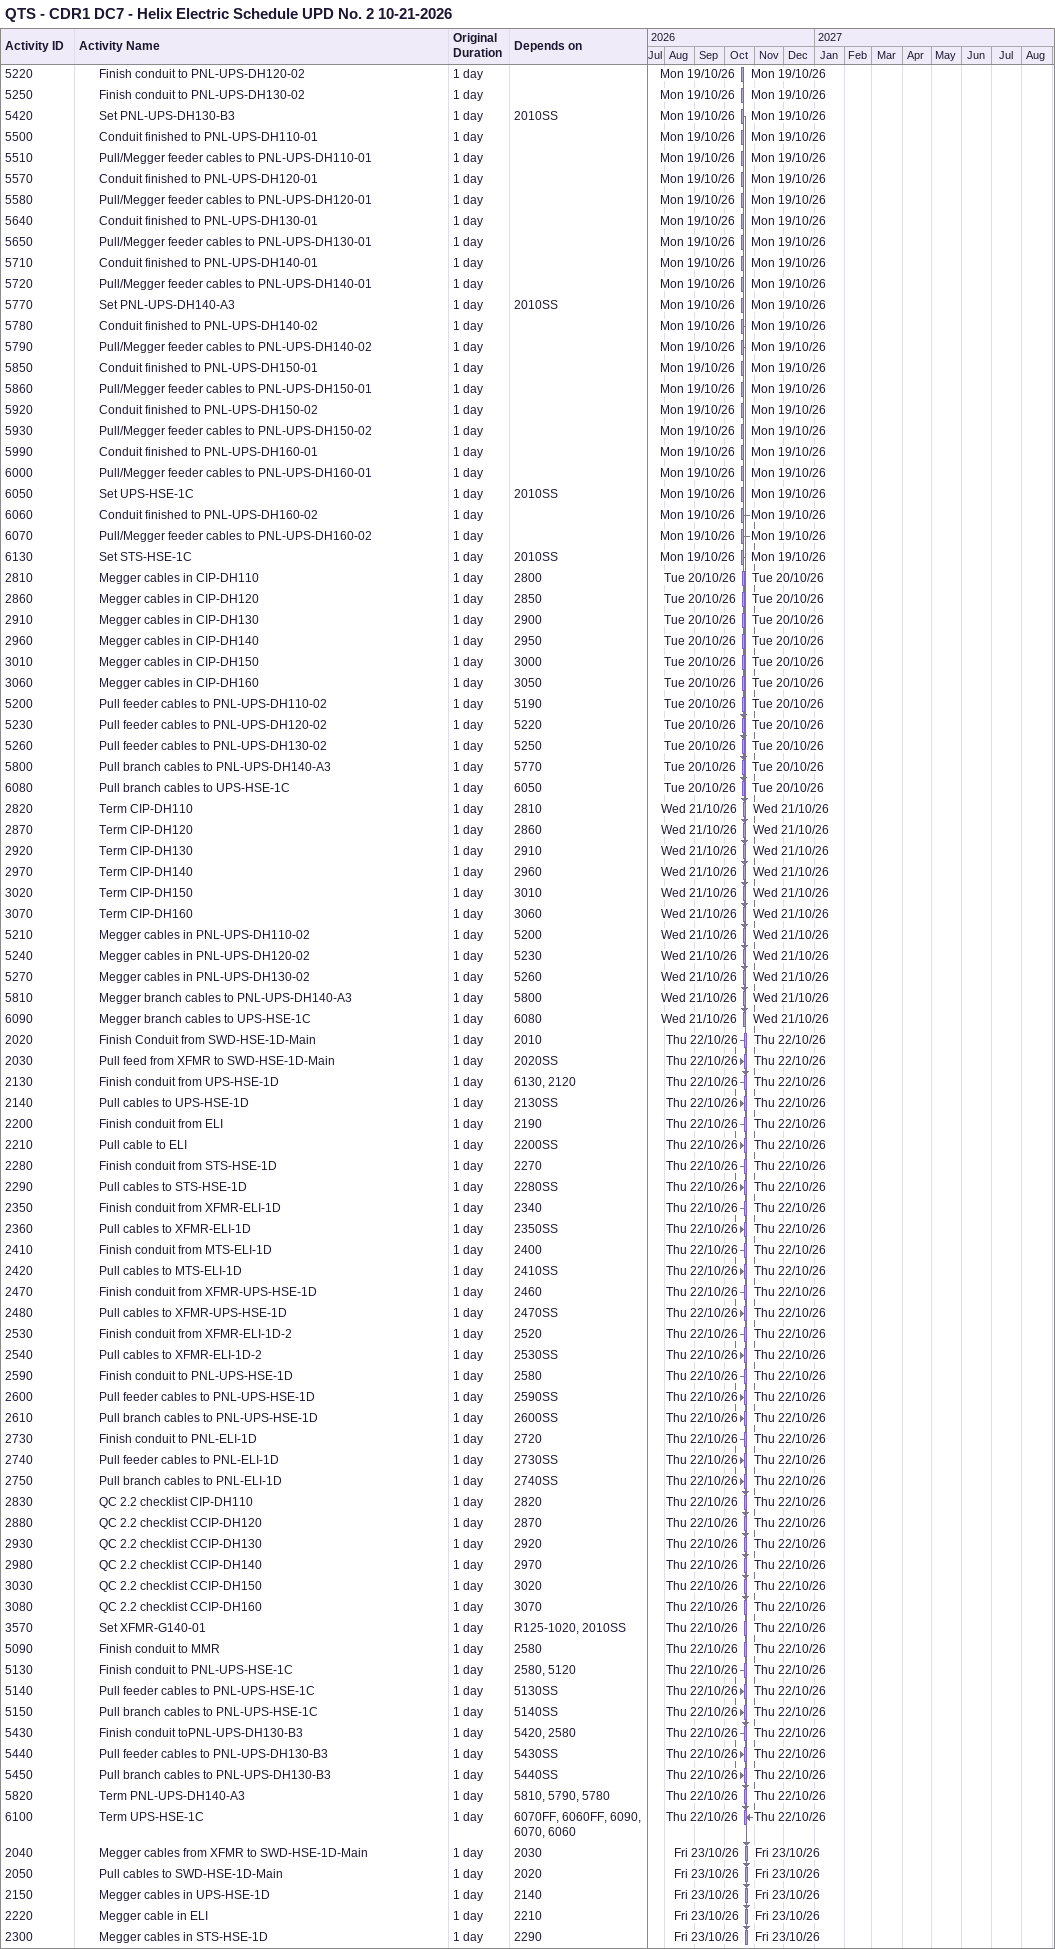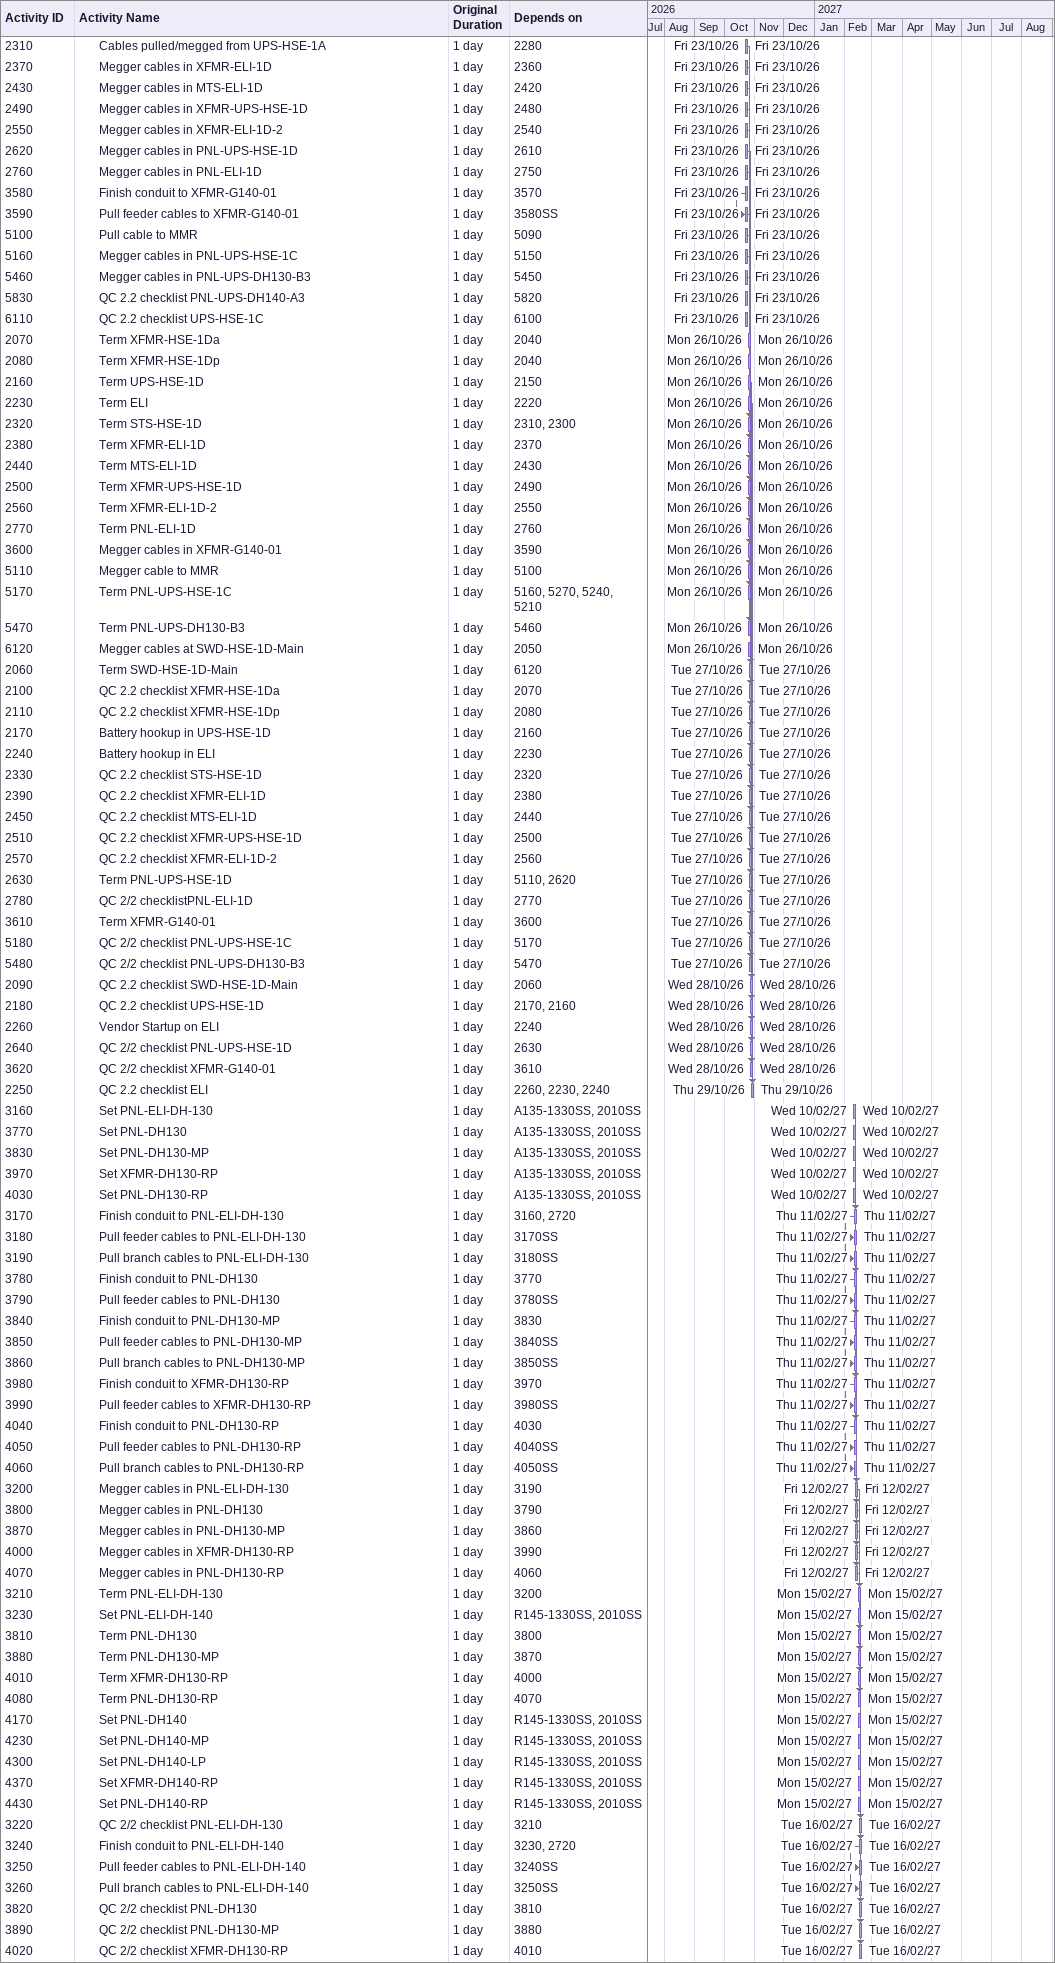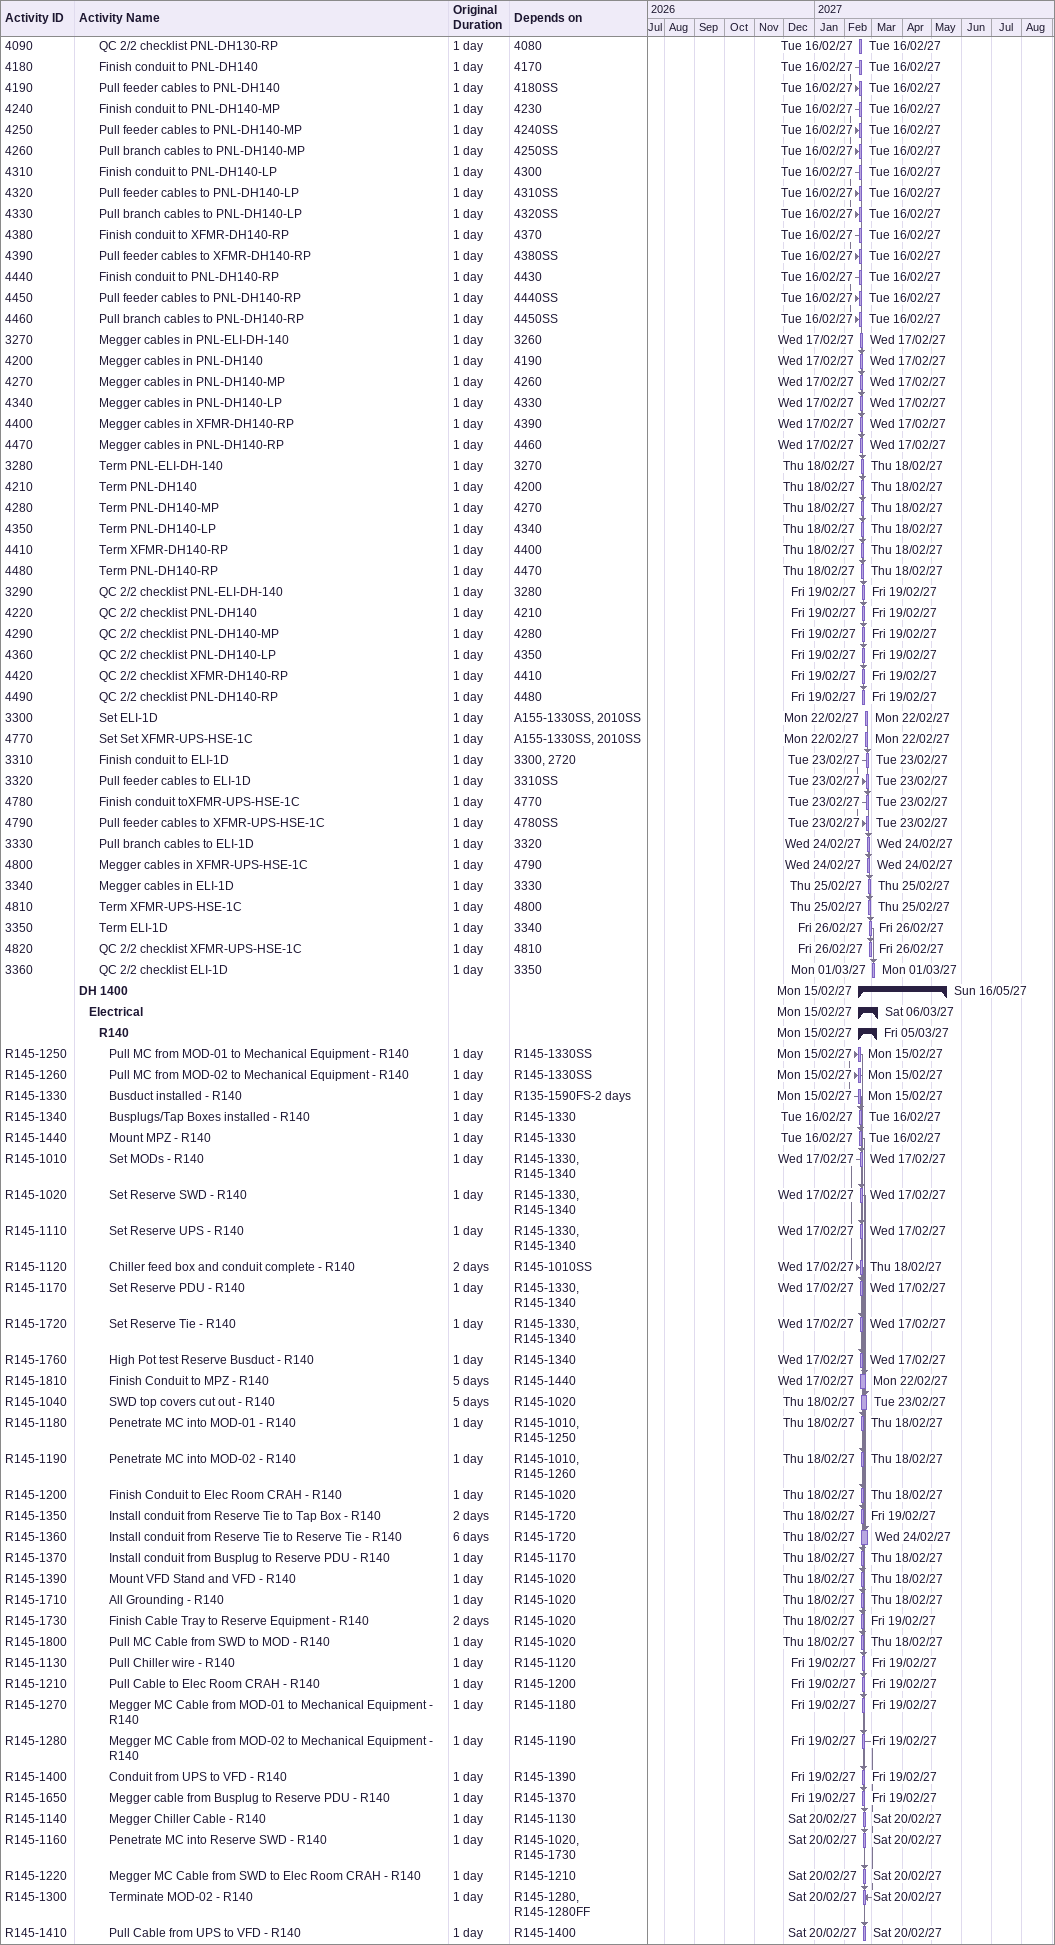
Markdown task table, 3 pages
QTS - CDR1 DC7 - Helix Electric Schedule UPD No. 2 10-21-2026

| ID | Level | Task | Original duration | Start | Finish | Predecessors |
|---|---|---|---|---|---|---|
| 5220 | 3 | Finish conduit to PNL-UPS-DH120-02 | 1d | 2026-10-19 | 2026-10-19 |  |
| 5250 | 3 | Finish conduit to PNL-UPS-DH130-02 | 1d | 2026-10-19 | 2026-10-19 |  |
| 5420 | 3 | Set PNL-UPS-DH130-B3 | 1d | 2026-10-19 | 2026-10-19 | 2010SS |
| 5500 | 3 | Conduit finished to PNL-UPS-DH110-01 | 1d | 2026-10-19 | 2026-10-19 |  |
| 5510 | 3 | Pull/Megger feeder cables to PNL-UPS-DH110-01 | 1d | 2026-10-19 | 2026-10-19 |  |
| 5570 | 3 | Conduit finished to PNL-UPS-DH120-01 | 1d | 2026-10-19 | 2026-10-19 |  |
| 5580 | 3 | Pull/Megger feeder cables to PNL-UPS-DH120-01 | 1d | 2026-10-19 | 2026-10-19 |  |
| 5640 | 3 | Conduit finished to PNL-UPS-DH130-01 | 1d | 2026-10-19 | 2026-10-19 |  |
| 5650 | 3 | Pull/Megger feeder cables to PNL-UPS-DH130-01 | 1d | 2026-10-19 | 2026-10-19 |  |
| 5710 | 3 | Conduit finished to PNL-UPS-DH140-01 | 1d | 2026-10-19 | 2026-10-19 |  |
| 5720 | 3 | Pull/Megger feeder cables to PNL-UPS-DH140-01 | 1d | 2026-10-19 | 2026-10-19 |  |
| 5770 | 3 | Set PNL-UPS-DH140-A3 | 1d | 2026-10-19 | 2026-10-19 | 2010SS |
| 5780 | 3 | Conduit finished to PNL-UPS-DH140-02 | 1d | 2026-10-19 | 2026-10-19 |  |
| 5790 | 3 | Pull/Megger feeder cables to PNL-UPS-DH140-02 | 1d | 2026-10-19 | 2026-10-19 |  |
| 5850 | 3 | Conduit finished to PNL-UPS-DH150-01 | 1d | 2026-10-19 | 2026-10-19 |  |
| 5860 | 3 | Pull/Megger feeder cables to PNL-UPS-DH150-01 | 1d | 2026-10-19 | 2026-10-19 |  |
| 5920 | 3 | Conduit finished to PNL-UPS-DH150-02 | 1d | 2026-10-19 | 2026-10-19 |  |
| 5930 | 3 | Pull/Megger feeder cables to PNL-UPS-DH150-02 | 1d | 2026-10-19 | 2026-10-19 |  |
| 5990 | 3 | Conduit finished to PNL-UPS-DH160-01 | 1d | 2026-10-19 | 2026-10-19 |  |
| 6000 | 3 | Pull/Megger feeder cables to PNL-UPS-DH160-01 | 1d | 2026-10-19 | 2026-10-19 |  |
| 6050 | 3 | Set UPS-HSE-1C | 1d | 2026-10-19 | 2026-10-19 | 2010SS |
| 6060 | 3 | Conduit finished to PNL-UPS-DH160-02 | 1d | 2026-10-19 | 2026-10-19 |  |
| 6070 | 3 | Pull/Megger feeder cables to PNL-UPS-DH160-02 | 1d | 2026-10-19 | 2026-10-19 |  |
| 6130 | 3 | Set STS-HSE-1C | 1d | 2026-10-19 | 2026-10-19 | 2010SS |
| 2810 | 3 | Megger cables in CIP-DH110 | 1d | 2026-10-20 | 2026-10-20 | 2800 |
| 2860 | 3 | Megger cables in CIP-DH120 | 1d | 2026-10-20 | 2026-10-20 | 2850 |
| 2910 | 3 | Megger cables in CIP-DH130 | 1d | 2026-10-20 | 2026-10-20 | 2900 |
| 2960 | 3 | Megger cables in CIP-DH140 | 1d | 2026-10-20 | 2026-10-20 | 2950 |
| 3010 | 3 | Megger cables in CIP-DH150 | 1d | 2026-10-20 | 2026-10-20 | 3000 |
| 3060 | 3 | Megger cables in CIP-DH160 | 1d | 2026-10-20 | 2026-10-20 | 3050 |
| 5200 | 3 | Pull feeder cables to PNL-UPS-DH110-02 | 1d | 2026-10-20 | 2026-10-20 | 5190 |
| 5230 | 3 | Pull feeder cables to PNL-UPS-DH120-02 | 1d | 2026-10-20 | 2026-10-20 | 5220 |
| 5260 | 3 | Pull feeder cables to PNL-UPS-DH130-02 | 1d | 2026-10-20 | 2026-10-20 | 5250 |
| 5800 | 3 | Pull branch cables to PNL-UPS-DH140-A3 | 1d | 2026-10-20 | 2026-10-20 | 5770 |
| 6080 | 3 | Pull branch cables to UPS-HSE-1C | 1d | 2026-10-20 | 2026-10-20 | 6050 |
| 2820 | 3 | Term CIP-DH110 | 1d | 2026-10-21 | 2026-10-21 | 2810 |
| 2870 | 3 | Term CIP-DH120 | 1d | 2026-10-21 | 2026-10-21 | 2860 |
| 2920 | 3 | Term CIP-DH130 | 1d | 2026-10-21 | 2026-10-21 | 2910 |
| 2970 | 3 | Term CIP-DH140 | 1d | 2026-10-21 | 2026-10-21 | 2960 |
| 3020 | 3 | Term CIP-DH150 | 1d | 2026-10-21 | 2026-10-21 | 3010 |
| 3070 | 3 | Term CIP-DH160 | 1d | 2026-10-21 | 2026-10-21 | 3060 |
| 5210 | 3 | Megger cables in PNL-UPS-DH110-02 | 1d | 2026-10-21 | 2026-10-21 | 5200 |
| 5240 | 3 | Megger cables in PNL-UPS-DH120-02 | 1d | 2026-10-21 | 2026-10-21 | 5230 |
| 5270 | 3 | Megger cables in PNL-UPS-DH130-02 | 1d | 2026-10-21 | 2026-10-21 | 5260 |
| 5810 | 3 | Megger branch cables to PNL-UPS-DH140-A3 | 1d | 2026-10-21 | 2026-10-21 | 5800 |
| 6090 | 3 | Megger branch cables to UPS-HSE-1C | 1d | 2026-10-21 | 2026-10-21 | 6080 |
| 2020 | 3 | Finish Conduit from SWD-HSE-1D-Main | 1d | 2026-10-22 | 2026-10-22 | 2010 |
| 2030 | 3 | Pull feed from XFMR to SWD-HSE-1D-Main | 1d | 2026-10-22 | 2026-10-22 | 2020SS |
| 2130 | 3 | Finish conduit from UPS-HSE-1D | 1d | 2026-10-22 | 2026-10-22 | 6130, 2120 |
| 2140 | 3 | Pull cables to UPS-HSE-1D | 1d | 2026-10-22 | 2026-10-22 | 2130SS |
| 2200 | 3 | Finish conduit from ELI | 1d | 2026-10-22 | 2026-10-22 | 2190 |
| 2210 | 3 | Pull cable to ELI | 1d | 2026-10-22 | 2026-10-22 | 2200SS |
| 2280 | 3 | Finish conduit from STS-HSE-1D | 1d | 2026-10-22 | 2026-10-22 | 2270 |
| 2290 | 3 | Pull cables to STS-HSE-1D | 1d | 2026-10-22 | 2026-10-22 | 2280SS |
| 2350 | 3 | Finish conduit from XFMR-ELI-1D | 1d | 2026-10-22 | 2026-10-22 | 2340 |
| 2360 | 3 | Pull cables to XFMR-ELI-1D | 1d | 2026-10-22 | 2026-10-22 | 2350SS |
| 2410 | 3 | Finish conduit from MTS-ELI-1D | 1d | 2026-10-22 | 2026-10-22 | 2400 |
| 2420 | 3 | Pull cables to MTS-ELI-1D | 1d | 2026-10-22 | 2026-10-22 | 2410SS |
| 2470 | 3 | Finish conduit from XFMR-UPS-HSE-1D | 1d | 2026-10-22 | 2026-10-22 | 2460 |
| 2480 | 3 | Pull cables to XFMR-UPS-HSE-1D | 1d | 2026-10-22 | 2026-10-22 | 2470SS |
| 2530 | 3 | Finish conduit from XFMR-ELI-1D-2 | 1d | 2026-10-22 | 2026-10-22 | 2520 |
| 2540 | 3 | Pull cables to XFMR-ELI-1D-2 | 1d | 2026-10-22 | 2026-10-22 | 2530SS |
| 2590 | 3 | Finish conduit to PNL-UPS-HSE-1D | 1d | 2026-10-22 | 2026-10-22 | 2580 |
| 2600 | 3 | Pull feeder cables to PNL-UPS-HSE-1D | 1d | 2026-10-22 | 2026-10-22 | 2590SS |
| 2610 | 3 | Pull branch cables to PNL-UPS-HSE-1D | 1d | 2026-10-22 | 2026-10-22 | 2600SS |
| 2730 | 3 | Finish conduit to PNL-ELI-1D | 1d | 2026-10-22 | 2026-10-22 | 2720 |
| 2740 | 3 | Pull feeder cables to PNL-ELI-1D | 1d | 2026-10-22 | 2026-10-22 | 2730SS |
| 2750 | 3 | Pull branch cables to PNL-ELI-1D | 1d | 2026-10-22 | 2026-10-22 | 2740SS |
| 2830 | 3 | QC 2.2 checklist CIP-DH110 | 1d | 2026-10-22 | 2026-10-22 | 2820 |
| 2880 | 3 | QC 2.2 checklist CCIP-DH120 | 1d | 2026-10-22 | 2026-10-22 | 2870 |
| 2930 | 3 | QC 2.2 checklist CCIP-DH130 | 1d | 2026-10-22 | 2026-10-22 | 2920 |
| 2980 | 3 | QC 2.2 checklist CCIP-DH140 | 1d | 2026-10-22 | 2026-10-22 | 2970 |
| 3030 | 3 | QC 2.2 checklist CCIP-DH150 | 1d | 2026-10-22 | 2026-10-22 | 3020 |
| 3080 | 3 | QC 2.2 checklist CCIP-DH160 | 1d | 2026-10-22 | 2026-10-22 | 3070 |
| 3570 | 3 | Set XFMR-G140-01 | 1d | 2026-10-22 | 2026-10-22 | R125-1020, 2010SS |
| 5090 | 3 | Finish conduit to MMR | 1d | 2026-10-22 | 2026-10-22 | 2580 |
| 5130 | 3 | Finish conduit to PNL-UPS-HSE-1C | 1d | 2026-10-22 | 2026-10-22 | 2580, 5120 |
| 5140 | 3 | Pull feeder cables to PNL-UPS-HSE-1C | 1d | 2026-10-22 | 2026-10-22 | 5130SS |
| 5150 | 3 | Pull branch cables to PNL-UPS-HSE-1C | 1d | 2026-10-22 | 2026-10-22 | 5140SS |
| 5430 | 3 | Finish conduit toPNL-UPS-DH130-B3 | 1d | 2026-10-22 | 2026-10-22 | 5420, 2580 |
| 5440 | 3 | Pull feeder cables to PNL-UPS-DH130-B3 | 1d | 2026-10-22 | 2026-10-22 | 5430SS |
| 5450 | 3 | Pull branch cables to PNL-UPS-DH130-B3 | 1d | 2026-10-22 | 2026-10-22 | 5440SS |
| 5820 | 3 | Term PNL-UPS-DH140-A3 | 1d | 2026-10-22 | 2026-10-22 | 5810, 5790, 5780 |
| 6100 | 3 | Term UPS-HSE-1C | 1d | 2026-10-22 | 2026-10-22 | 6070FF, 6060FF, 6090, 6070, 6060 |
| 2040 | 3 | Megger cables from XFMR to SWD-HSE-1D-Main | 1d | 2026-10-23 | 2026-10-23 | 2030 |
| 2050 | 3 | Pull cables to SWD-HSE-1D-Main | 1d | 2026-10-23 | 2026-10-23 | 2020 |
| 2150 | 3 | Megger cables in UPS-HSE-1D | 1d | 2026-10-23 | 2026-10-23 | 2140 |
| 2220 | 3 | Megger cable in ELI | 1d | 2026-10-23 | 2026-10-23 | 2210 |
| 2300 | 3 | Megger cables in STS-HSE-1D | 1d | 2026-10-23 | 2026-10-23 | 2290 |
| 2310 | 3 | Cables pulled/megged from UPS-HSE-1A | 1d | 2026-10-23 | 2026-10-23 | 2280 |
| 2370 | 3 | Megger cables in XFMR-ELI-1D | 1d | 2026-10-23 | 2026-10-23 | 2360 |
| 2430 | 3 | Megger cables in MTS-ELI-1D | 1d | 2026-10-23 | 2026-10-23 | 2420 |
| 2490 | 3 | Megger cables in XFMR-UPS-HSE-1D | 1d | 2026-10-23 | 2026-10-23 | 2480 |
| 2550 | 3 | Megger cables in XFMR-ELI-1D-2 | 1d | 2026-10-23 | 2026-10-23 | 2540 |
| 2620 | 3 | Megger cables in PNL-UPS-HSE-1D | 1d | 2026-10-23 | 2026-10-23 | 2610 |
| 2760 | 3 | Megger cables in PNL-ELI-1D | 1d | 2026-10-23 | 2026-10-23 | 2750 |
| 3580 | 3 | Finish conduit to XFMR-G140-01 | 1d | 2026-10-23 | 2026-10-23 | 3570 |
| 3590 | 3 | Pull feeder cables to XFMR-G140-01 | 1d | 2026-10-23 | 2026-10-23 | 3580SS |
| 5100 | 3 | Pull cable to MMR | 1d | 2026-10-23 | 2026-10-23 | 5090 |
| 5160 | 3 | Megger cables in PNL-UPS-HSE-1C | 1d | 2026-10-23 | 2026-10-23 | 5150 |
| 5460 | 3 | Megger cables in PNL-UPS-DH130-B3 | 1d | 2026-10-23 | 2026-10-23 | 5450 |
| 5830 | 3 | QC 2.2 checklist PNL-UPS-DH140-A3 | 1d | 2026-10-23 | 2026-10-23 | 5820 |
| 6110 | 3 | QC 2.2 checklist UPS-HSE-1C | 1d | 2026-10-23 | 2026-10-23 | 6100 |
| 2070 | 3 | Term XFMR-HSE-1Da | 1d | 2026-10-26 | 2026-10-26 | 2040 |
| 2080 | 3 | Term XFMR-HSE-1Dp | 1d | 2026-10-26 | 2026-10-26 | 2040 |
| 2160 | 3 | Term UPS-HSE-1D | 1d | 2026-10-26 | 2026-10-26 | 2150 |
| 2230 | 3 | Term ELI | 1d | 2026-10-26 | 2026-10-26 | 2220 |
| 2320 | 3 | Term STS-HSE-1D | 1d | 2026-10-26 | 2026-10-26 | 2310, 2300 |
| 2380 | 3 | Term XFMR-ELI-1D | 1d | 2026-10-26 | 2026-10-26 | 2370 |
| 2440 | 3 | Term MTS-ELI-1D | 1d | 2026-10-26 | 2026-10-26 | 2430 |
| 2500 | 3 | Term XFMR-UPS-HSE-1D | 1d | 2026-10-26 | 2026-10-26 | 2490 |
| 2560 | 3 | Term XFMR-ELI-1D-2 | 1d | 2026-10-26 | 2026-10-26 | 2550 |
| 2770 | 3 | Term PNL-ELI-1D | 1d | 2026-10-26 | 2026-10-26 | 2760 |
| 3600 | 3 | Megger cables in XFMR-G140-01 | 1d | 2026-10-26 | 2026-10-26 | 3590 |
| 5110 | 3 | Megger cable to MMR | 1d | 2026-10-26 | 2026-10-26 | 5100 |
| 5170 | 3 | Term PNL-UPS-HSE-1C | 1d | 2026-10-26 | 2026-10-26 | 5160, 5270, 5240, 5210 |
| 5470 | 3 | Term PNL-UPS-DH130-B3 | 1d | 2026-10-26 | 2026-10-26 | 5460 |
| 6120 | 3 | Megger cables at SWD-HSE-1D-Main | 1d | 2026-10-26 | 2026-10-26 | 2050 |
| 2060 | 3 | Term SWD-HSE-1D-Main | 1d | 2026-10-27 | 2026-10-27 | 6120 |
| 2100 | 3 | QC 2.2 checklist XFMR-HSE-1Da | 1d | 2026-10-27 | 2026-10-27 | 2070 |
| 2110 | 3 | QC 2.2 checklist XFMR-HSE-1Dp | 1d | 2026-10-27 | 2026-10-27 | 2080 |
| 2170 | 3 | Battery hookup in UPS-HSE-1D | 1d | 2026-10-27 | 2026-10-27 | 2160 |
| 2240 | 3 | Battery hookup in ELI | 1d | 2026-10-27 | 2026-10-27 | 2230 |
| 2330 | 3 | QC 2.2 checklist STS-HSE-1D | 1d | 2026-10-27 | 2026-10-27 | 2320 |
| 2390 | 3 | QC 2.2 checklist XFMR-ELI-1D | 1d | 2026-10-27 | 2026-10-27 | 2380 |
| 2450 | 3 | QC 2.2 checklist MTS-ELI-1D | 1d | 2026-10-27 | 2026-10-27 | 2440 |
| 2510 | 3 | QC 2.2 checklist XFMR-UPS-HSE-1D | 1d | 2026-10-27 | 2026-10-27 | 2500 |
| 2570 | 3 | QC 2.2 checklist XFMR-ELI-1D-2 | 1d | 2026-10-27 | 2026-10-27 | 2560 |
| 2630 | 3 | Term PNL-UPS-HSE-1D | 1d | 2026-10-27 | 2026-10-27 | 5110, 2620 |
| 2780 | 3 | QC 2/2 checklistPNL-ELI-1D | 1d | 2026-10-27 | 2026-10-27 | 2770 |
| 3610 | 3 | Term XFMR-G140-01 | 1d | 2026-10-27 | 2026-10-27 | 3600 |
| 5180 | 3 | QC 2/2 checklist PNL-UPS-HSE-1C | 1d | 2026-10-27 | 2026-10-27 | 5170 |
| 5480 | 3 | QC 2/2 checklist PNL-UPS-DH130-B3 | 1d | 2026-10-27 | 2026-10-27 | 5470 |
| 2090 | 3 | QC 2.2 checklist SWD-HSE-1D-Main | 1d | 2026-10-28 | 2026-10-28 | 2060 |
| 2180 | 3 | QC 2.2 checklist UPS-HSE-1D | 1d | 2026-10-28 | 2026-10-28 | 2170, 2160 |
| 2260 | 3 | Vendor Startup on ELI | 1d | 2026-10-28 | 2026-10-28 | 2240 |
| 2640 | 3 | QC 2/2 checklist PNL-UPS-HSE-1D | 1d | 2026-10-28 | 2026-10-28 | 2630 |
| 3620 | 3 | QC 2/2 checklist XFMR-G140-01 | 1d | 2026-10-28 | 2026-10-28 | 3610 |
| 2250 | 3 | QC 2.2 checklist ELI | 1d | 2026-10-29 | 2026-10-29 | 2260, 2230, 2240 |
| 3160 | 3 | Set PNL-ELI-DH-130 | 1d | 2027-02-10 | 2027-02-10 | A135-1330SS, 2010SS |
| 3770 | 3 | Set PNL-DH130 | 1d | 2027-02-10 | 2027-02-10 | A135-1330SS, 2010SS |
| 3830 | 3 | Set PNL-DH130-MP | 1d | 2027-02-10 | 2027-02-10 | A135-1330SS, 2010SS |
| 3970 | 3 | Set XFMR-DH130-RP | 1d | 2027-02-10 | 2027-02-10 | A135-1330SS, 2010SS |
| 4030 | 3 | Set PNL-DH130-RP | 1d | 2027-02-10 | 2027-02-10 | A135-1330SS, 2010SS |
| 3170 | 3 | Finish conduit to PNL-ELI-DH-130 | 1d | 2027-02-11 | 2027-02-11 | 3160, 2720 |
| 3180 | 3 | Pull feeder cables to PNL-ELI-DH-130 | 1d | 2027-02-11 | 2027-02-11 | 3170SS |
| 3190 | 3 | Pull branch cables to PNL-ELI-DH-130 | 1d | 2027-02-11 | 2027-02-11 | 3180SS |
| 3780 | 3 | Finish conduit to PNL-DH130 | 1d | 2027-02-11 | 2027-02-11 | 3770 |
| 3790 | 3 | Pull feeder cables to PNL-DH130 | 1d | 2027-02-11 | 2027-02-11 | 3780SS |
| 3840 | 3 | Finish conduit to PNL-DH130-MP | 1d | 2027-02-11 | 2027-02-11 | 3830 |
| 3850 | 3 | Pull feeder cables to PNL-DH130-MP | 1d | 2027-02-11 | 2027-02-11 | 3840SS |
| 3860 | 3 | Pull branch cables to PNL-DH130-MP | 1d | 2027-02-11 | 2027-02-11 | 3850SS |
| 3980 | 3 | Finish conduit to XFMR-DH130-RP | 1d | 2027-02-11 | 2027-02-11 | 3970 |
| 3990 | 3 | Pull feeder cables to XFMR-DH130-RP | 1d | 2027-02-11 | 2027-02-11 | 3980SS |
| 4040 | 3 | Finish conduit to PNL-DH130-RP | 1d | 2027-02-11 | 2027-02-11 | 4030 |
| 4050 | 3 | Pull feeder cables to PNL-DH130-RP | 1d | 2027-02-11 | 2027-02-11 | 4040SS |
| 4060 | 3 | Pull branch cables to PNL-DH130-RP | 1d | 2027-02-11 | 2027-02-11 | 4050SS |
| 3200 | 3 | Megger cables in PNL-ELI-DH-130 | 1d | 2027-02-12 | 2027-02-12 | 3190 |
| 3800 | 3 | Megger cables in PNL-DH130 | 1d | 2027-02-12 | 2027-02-12 | 3790 |
| 3870 | 3 | Megger cables in PNL-DH130-MP | 1d | 2027-02-12 | 2027-02-12 | 3860 |
| 4000 | 3 | Megger cables in XFMR-DH130-RP | 1d | 2027-02-12 | 2027-02-12 | 3990 |
| 4070 | 3 | Megger cables in PNL-DH130-RP | 1d | 2027-02-12 | 2027-02-12 | 4060 |
| 3210 | 3 | Term PNL-ELI-DH-130 | 1d | 2027-02-15 | 2027-02-15 | 3200 |
| 3230 | 3 | Set PNL-ELI-DH-140 | 1d | 2027-02-15 | 2027-02-15 | R145-1330SS, 2010SS |
| 3810 | 3 | Term PNL-DH130 | 1d | 2027-02-15 | 2027-02-15 | 3800 |
| 3880 | 3 | Term PNL-DH130-MP | 1d | 2027-02-15 | 2027-02-15 | 3870 |
| 4010 | 3 | Term XFMR-DH130-RP | 1d | 2027-02-15 | 2027-02-15 | 4000 |
| 4080 | 3 | Term PNL-DH130-RP | 1d | 2027-02-15 | 2027-02-15 | 4070 |
| 4170 | 3 | Set PNL-DH140 | 1d | 2027-02-15 | 2027-02-15 | R145-1330SS, 2010SS |
| 4230 | 3 | Set PNL-DH140-MP | 1d | 2027-02-15 | 2027-02-15 | R145-1330SS, 2010SS |
| 4300 | 3 | Set PNL-DH140-LP | 1d | 2027-02-15 | 2027-02-15 | R145-1330SS, 2010SS |
| 4370 | 3 | Set XFMR-DH140-RP | 1d | 2027-02-15 | 2027-02-15 | R145-1330SS, 2010SS |
| 4430 | 3 | Set PNL-DH140-RP | 1d | 2027-02-15 | 2027-02-15 | R145-1330SS, 2010SS |
| 3220 | 3 | QC 2/2 checklist PNL-ELI-DH-130 | 1d | 2027-02-16 | 2027-02-16 | 3210 |
| 3240 | 3 | Finish conduit to PNL-ELI-DH-140 | 1d | 2027-02-16 | 2027-02-16 | 3230, 2720 |
| 3250 | 3 | Pull feeder cables to PNL-ELI-DH-140 | 1d | 2027-02-16 | 2027-02-16 | 3240SS |
| 3260 | 3 | Pull branch cables to PNL-ELI-DH-140 | 1d | 2027-02-16 | 2027-02-16 | 3250SS |
| 3820 | 3 | QC 2/2 checklist PNL-DH130 | 1d | 2027-02-16 | 2027-02-16 | 3810 |
| 3890 | 3 | QC 2/2 checklist PNL-DH130-MP | 1d | 2027-02-16 | 2027-02-16 | 3880 |
| 4020 | 3 | QC 2/2 checklist XFMR-DH130-RP | 1d | 2027-02-16 | 2027-02-16 | 4010 |
| 4090 | 3 | QC 2/2 checklist PNL-DH130-RP | 1d | 2027-02-16 | 2027-02-16 | 4080 |
| 4180 | 3 | Finish conduit to PNL-DH140 | 1d | 2027-02-16 | 2027-02-16 | 4170 |
| 4190 | 3 | Pull feeder cables to PNL-DH140 | 1d | 2027-02-16 | 2027-02-16 | 4180SS |
| 4240 | 3 | Finish conduit to PNL-DH140-MP | 1d | 2027-02-16 | 2027-02-16 | 4230 |
| 4250 | 3 | Pull feeder cables to PNL-DH140-MP | 1d | 2027-02-16 | 2027-02-16 | 4240SS |
| 4260 | 3 | Pull branch cables to PNL-DH140-MP | 1d | 2027-02-16 | 2027-02-16 | 4250SS |
| 4310 | 3 | Finish conduit to PNL-DH140-LP | 1d | 2027-02-16 | 2027-02-16 | 4300 |
| 4320 | 3 | Pull feeder cables to PNL-DH140-LP | 1d | 2027-02-16 | 2027-02-16 | 4310SS |
| 4330 | 3 | Pull branch cables to PNL-DH140-LP | 1d | 2027-02-16 | 2027-02-16 | 4320SS |
| 4380 | 3 | Finish conduit to XFMR-DH140-RP | 1d | 2027-02-16 | 2027-02-16 | 4370 |
| 4390 | 3 | Pull feeder cables to XFMR-DH140-RP | 1d | 2027-02-16 | 2027-02-16 | 4380SS |
| 4440 | 3 | Finish conduit to PNL-DH140-RP | 1d | 2027-02-16 | 2027-02-16 | 4430 |
| 4450 | 3 | Pull feeder cables to PNL-DH140-RP | 1d | 2027-02-16 | 2027-02-16 | 4440SS |
| 4460 | 3 | Pull branch cables to PNL-DH140-RP | 1d | 2027-02-16 | 2027-02-16 | 4450SS |
| 3270 | 3 | Megger cables in PNL-ELI-DH-140 | 1d | 2027-02-17 | 2027-02-17 | 3260 |
| 4200 | 3 | Megger cables in PNL-DH140 | 1d | 2027-02-17 | 2027-02-17 | 4190 |
| 4270 | 3 | Megger cables in PNL-DH140-MP | 1d | 2027-02-17 | 2027-02-17 | 4260 |
| 4340 | 3 | Megger cables in PNL-DH140-LP | 1d | 2027-02-17 | 2027-02-17 | 4330 |
| 4400 | 3 | Megger cables in XFMR-DH140-RP | 1d | 2027-02-17 | 2027-02-17 | 4390 |
| 4470 | 3 | Megger cables in PNL-DH140-RP | 1d | 2027-02-17 | 2027-02-17 | 4460 |
| 3280 | 3 | Term PNL-ELI-DH-140 | 1d | 2027-02-18 | 2027-02-18 | 3270 |
| 4210 | 3 | Term PNL-DH140 | 1d | 2027-02-18 | 2027-02-18 | 4200 |
| 4280 | 3 | Term PNL-DH140-MP | 1d | 2027-02-18 | 2027-02-18 | 4270 |
| 4350 | 3 | Term PNL-DH140-LP | 1d | 2027-02-18 | 2027-02-18 | 4340 |
| 4410 | 3 | Term XFMR-DH140-RP | 1d | 2027-02-18 | 2027-02-18 | 4400 |
| 4480 | 3 | Term PNL-DH140-RP | 1d | 2027-02-18 | 2027-02-18 | 4470 |
| 3290 | 3 | QC 2/2 checklist PNL-ELI-DH-140 | 1d | 2027-02-19 | 2027-02-19 | 3280 |
| 4220 | 3 | QC 2/2 checklist PNL-DH140 | 1d | 2027-02-19 | 2027-02-19 | 4210 |
| 4290 | 3 | QC 2/2 checklist PNL-DH140-MP | 1d | 2027-02-19 | 2027-02-19 | 4280 |
| 4360 | 3 | QC 2/2 checklist PNL-DH140-LP | 1d | 2027-02-19 | 2027-02-19 | 4350 |
| 4420 | 3 | QC 2/2 checklist XFMR-DH140-RP | 1d | 2027-02-19 | 2027-02-19 | 4410 |
| 4490 | 3 | QC 2/2 checklist PNL-DH140-RP | 1d | 2027-02-19 | 2027-02-19 | 4480 |
| 3300 | 3 | Set ELI-1D | 1d | 2027-02-22 | 2027-02-22 | A155-1330SS, 2010SS |
| 4770 | 3 | Set Set XFMR-UPS-HSE-1C | 1d | 2027-02-22 | 2027-02-22 | A155-1330SS, 2010SS |
| 3310 | 3 | Finish conduit to ELI-1D | 1d | 2027-02-23 | 2027-02-23 | 3300, 2720 |
| 3320 | 3 | Pull feeder cables to ELI-1D | 1d | 2027-02-23 | 2027-02-23 | 3310SS |
| 4780 | 3 | Finish conduit toXFMR-UPS-HSE-1C | 1d | 2027-02-23 | 2027-02-23 | 4770 |
| 4790 | 3 | Pull feeder cables to XFMR-UPS-HSE-1C | 1d | 2027-02-23 | 2027-02-23 | 4780SS |
| 3330 | 3 | Pull branch cables to ELI-1D | 1d | 2027-02-24 | 2027-02-24 | 3320 |
| 4800 | 3 | Megger cables in XFMR-UPS-HSE-1C | 1d | 2027-02-24 | 2027-02-24 | 4790 |
| 3340 | 3 | Megger cables in ELI-1D | 1d | 2027-02-25 | 2027-02-25 | 3330 |
| 4810 | 3 | Term XFMR-UPS-HSE-1C | 1d | 2027-02-25 | 2027-02-25 | 4800 |
| 3350 | 3 | Term ELI-1D | 1d | 2027-02-26 | 2027-02-26 | 3340 |
| 4820 | 3 | QC 2/2 checklist XFMR-UPS-HSE-1C | 1d | 2027-02-26 | 2027-02-26 | 4810 |
| 3360 | 3 | QC 2/2 checklist ELI-1D | 1d | 2027-03-01 | 2027-03-01 | 3350 |
|  | 1 | **DH 1400** |  | 2027-02-15 | 2027-05-16 |  |
|  | 2 | **Electrical** |  | 2027-02-15 | 2027-03-06 |  |
|  | 3 | **R140** |  | 2027-02-15 | 2027-03-05 |  |
| R145-1250 | 4 | Pull MC from MOD-01 to Mechanical Equipment - R140 | 1d | 2027-02-15 | 2027-02-15 | R145-1330SS |
| R145-1260 | 4 | Pull MC from MOD-02 to Mechanical Equipment - R140 | 1d | 2027-02-15 | 2027-02-15 | R145-1330SS |
| R145-1330 | 4 | Busduct installed - R140 | 1d | 2027-02-15 | 2027-02-15 | R135-1590FS-2d |
| R145-1340 | 4 | Busplugs/Tap Boxes installed - R140 | 1d | 2027-02-16 | 2027-02-16 | R145-1330 |
| R145-1440 | 4 | Mount MPZ - R140 | 1d | 2027-02-16 | 2027-02-16 | R145-1330 |
| R145-1010 | 4 | Set MODs - R140 | 1d | 2027-02-17 | 2027-02-17 | R145-1330, R145-1340 |
| R145-1020 | 4 | Set Reserve SWD - R140 | 1d | 2027-02-17 | 2027-02-17 | R145-1330, R145-1340 |
| R145-1110 | 4 | Set Reserve UPS - R140 | 1d | 2027-02-17 | 2027-02-17 | R145-1330, R145-1340 |
| R145-1120 | 4 | Chiller feed box and conduit complete - R140 | 2d | 2027-02-17 | 2027-02-18 | R145-1010SS |
| R145-1170 | 4 | Set Reserve PDU - R140 | 1d | 2027-02-17 | 2027-02-17 | R145-1330, R145-1340 |
| R145-1720 | 4 | Set Reserve Tie - R140 | 1d | 2027-02-17 | 2027-02-17 | R145-1330, R145-1340 |
| R145-1760 | 4 | High Pot test Reserve Busduct - R140 | 1d | 2027-02-17 | 2027-02-17 | R145-1340 |
| R145-1810 | 4 | Finish Conduit to MPZ - R140 | 5d | 2027-02-17 | 2027-02-22 | R145-1440 |
| R145-1040 | 4 | SWD top covers cut out - R140 | 5d | 2027-02-18 | 2027-02-23 | R145-1020 |
| R145-1180 | 4 | Penetrate MC into MOD-01 - R140 | 1d | 2027-02-18 | 2027-02-18 | R145-1010, R145-1250 |
| R145-1190 | 4 | Penetrate MC into MOD-02 - R140 | 1d | 2027-02-18 | 2027-02-18 | R145-1010, R145-1260 |
| R145-1200 | 4 | Finish Conduit to Elec Room CRAH - R140 | 1d | 2027-02-18 | 2027-02-18 | R145-1020 |
| R145-1350 | 4 | Install conduit from Reserve Tie to Tap Box - R140 | 2d | 2027-02-18 | 2027-02-19 | R145-1720 |
| R145-1360 | 4 | Install conduit from Reserve Tie to Reserve Tie - R140 | 6d | 2027-02-18 | 2027-02-24 | R145-1720 |
| R145-1370 | 4 | Install conduit from Busplug to Reserve PDU - R140 | 1d | 2027-02-18 | 2027-02-18 | R145-1170 |
| R145-1390 | 4 | Mount VFD Stand and VFD - R140 | 1d | 2027-02-18 | 2027-02-18 | R145-1020 |
| R145-1710 | 4 | All Grounding - R140 | 1d | 2027-02-18 | 2027-02-18 | R145-1020 |
| R145-1730 | 4 | Finish Cable Tray to Reserve Equipment - R140 | 2d | 2027-02-18 | 2027-02-19 | R145-1020 |
| R145-1800 | 4 | Pull MC Cable from SWD to MOD - R140 | 1d | 2027-02-18 | 2027-02-18 | R145-1020 |
| R145-1130 | 4 | Pull Chiller wire - R140 | 1d | 2027-02-19 | 2027-02-19 | R145-1120 |
| R145-1210 | 4 | Pull Cable to Elec Room CRAH - R140 | 1d | 2027-02-19 | 2027-02-19 | R145-1200 |
| R145-1270 | 4 | Megger MC Cable from MOD-01 to Mechanical Equipment - R140 | 1d | 2027-02-19 | 2027-02-19 | R145-1180 |
| R145-1280 | 4 | Megger MC Cable from MOD-02 to Mechanical Equipment - R140 | 1d | 2027-02-19 | 2027-02-19 | R145-1190 |
| R145-1400 | 4 | Conduit from UPS to VFD - R140 | 1d | 2027-02-19 | 2027-02-19 | R145-1390 |
| R145-1650 | 4 | Megger cable from Busplug to Reserve PDU - R140 | 1d | 2027-02-19 | 2027-02-19 | R145-1370 |
| R145-1140 | 4 | Megger Chiller Cable - R140 | 1d | 2027-02-20 | 2027-02-20 | R145-1130 |
| R145-1160 | 4 | Penetrate MC into Reserve SWD - R140 | 1d | 2027-02-20 | 2027-02-20 | R145-1020, R145-1730 |
| R145-1220 | 4 | Megger MC Cable from SWD to Elec Room CRAH - R140 | 1d | 2027-02-20 | 2027-02-20 | R145-1210 |
| R145-1300 | 4 | Terminate MOD-02 - R140 | 1d | 2027-02-20 | 2027-02-20 | R145-1280, R145-1280FF |
| R145-1410 | 4 | Pull Cable from UPS to VFD - R140 | 1d | 2027-02-20 | 2027-02-20 | R145-1400 |
